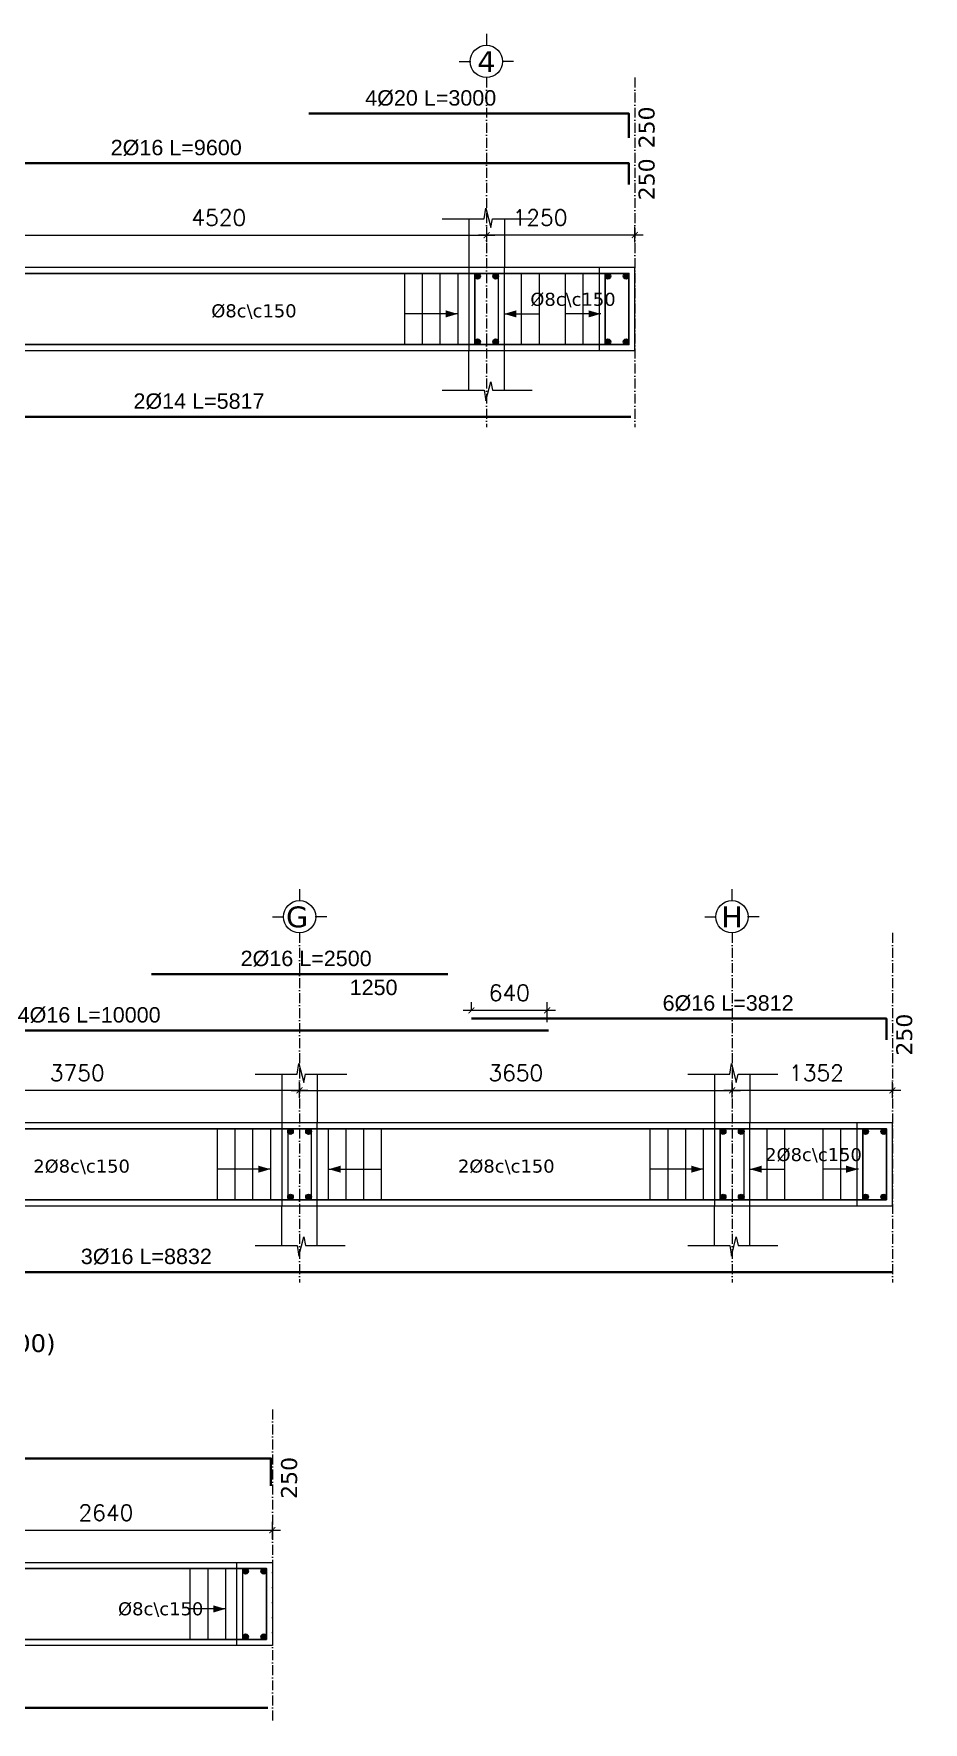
# Model space of a CAD drawing. Header units: inches. Extents: x -26151 to 62940, y -10194 to 246332.
# Drawn here: x 4203 to 4953, y 104973 to 106398 of the extents above; entities that cross this region are included whole.
import ezdxf

# ---------------------------------------------------------------- set-up
doc = ezdxf.new("R2010")
doc.units = ezdxf.units.IN
doc.header["$LTSCALE"] = 0.7
doc.header["$MEASUREMENT"] = 0
doc.linetypes.add('ACAD_ISO10W100', pattern=[18, 12, -3, 0, -3])
doc.layers.get('0').update_dxf_attribs({"lineweight": 13})
doc.layers.get('Defpoints').update_dxf_attribs({"lineweight": 5})
for name, color, linetype, lineweight in [('axis', 254, 'ACAD_ISO10W100', 9), ('BEAM FRAME', 5, 'Continuous', 18), ('COLUMN', 4, 'Continuous', 20), ('elevline', 30, 'Continuous', 20), ('FRAME 070', 5, 'Continuous', 60), ('hatch', 9, 'Continuous', 9), ('renforcment', 141, 'Continuous', 40), ('tex', 3, 'Continuous', 25), ('TEXT', 3, 'Continuous', 25), ('top rein. extension', 50, 'Continuous', 20), ('top renforcment', 7, 'Continuous', 40)]:
    doc.layers.add(name, color=color, linetype=linetype, lineweight=lineweight)
doc.styles.add('100', font='romans.shx', dxfattribs={"height": 13.5})
doc.styles.add('romanc', font='verdana.ttf', dxfattribs={"height": 250})
doc.styles.get("Standard").update_dxf_attribs({"font": 'arial.ttf', "height": 13})
doc.dimstyles.new('100', dxfattribs={"dimtxt": 13.5, "dimasz": 5, "dimexe": 7, "dimexo": 7, "dimgap": 8, "dimtad": 1, "dimdec": 0, "dimlfac": 10, "dimzin": 4, "dimdsep": 46, "dimtxsty": '100', "dimblk": 'ARCHTICK', "dimcen": 0.09, "dimdle": 7, "dimclrd": 1, "dimclre": 8, "dimclrt": 2, "dimadec": 0, "dimazin": 1, "dimtfac": 1, "dimtdec": 0, "dimtix": 1, "dimtofl": 0, "dimtmove": 0, "dimatfit": 3, "dimldrblk": 'ARCHTICK', "dimfxl": 0, "dimtolj": 1, "dimtzin": 0, "dimlwd": -1, "dimlwe": -1, "dimarcsym": 0})
doc.dimstyles.get("Standard").update_dxf_attribs({"dimtxt": 13, "dimasz": 5, "dimexe": 0.18, "dimexo": 0.0625, "dimgap": 6, "dimtad": 1, "dimdec": 0, "dimlfac": 10, "dimzin": 0, "dimdsep": 46, "dimtxsty": 'Standard', "dimblk": 'ARCHTICK', "dimcen": 0.09, "dimse1": 1, "dimse2": 1, "dimclrd": 1, "dimclre": 7, "dimclrt": 3, "dimadec": 0, "dimazin": 0, "dimtfac": 1, "dimtdec": 0, "dimtix": 1, "dimtofl": 0, "dimtmove": 0, "dimatfit": 3, "dimldrblk": 'ARCHTICK', "dimfxl": 0, "dimtolj": 1, "dimtzin": 0, "dimarcsym": 0})

# ---------------------------------------------------------------- blocks, each defined once
blk = doc.blocks.new('_ArchTick')
at = {"color": 0, "linetype": 'ByBlock', "lineweight": 0, "const_width": 0.15}
blk.add_lwpolyline([(-0.5, -0.5), (0.5, 0.5)], dxfattribs=at)
blk = doc.blocks.new('*D1998')
at = {"color": 1, "transparency": 16777216}
blk.add_line((4125.8, 106227.7), (4591.8, 106227.7), dxfattribs=at)
at = {"color": 8, "transparency": 16777216}
for p, q in [((4132.8, 106221.1), (4132.8, 106234.7)), ((4584.8, 106221.7), (4584.8, 106234.7))]:
    blk.add_line(p, q, dxfattribs=at)
at = {"layer": 'Defpoints', "color": 0, "transparency": 16777216}
for p in [(4584.8, 106227.7), (4132.8, 106214.1), (4584.8, 106214.7)]:
    blk.add_point(p, dxfattribs=at)
at = {"color": 1, "transparency": 16777216, "xscale": 5, "yscale": 5, "zscale": 5, "rotation": 180}
blk.add_blockref('_ArchTick', (4132.8, 106227.7), dxfattribs=at)
at = {"color": 1, "transparency": 16777216, "xscale": 5, "yscale": 5, "zscale": 5}
blk.add_blockref('_ArchTick', (4584.8, 106227.7), dxfattribs=at)
at = {"color": 2, "transparency": 16777216, "insert": (4358.8, 106242.4), "char_height": 13.5, "attachment_point": 5, "style": '100'}
blk.add_mtext('\\A1;4520', dxfattribs=at)
blk = doc.blocks.new('*D1999')
at = {"layer": 'Defpoints', "color": 0, "transparency": 16777216}
for p in [(3775.7, 106288.2, -157.8), (3775.7, 106288.2), (4735.8, 106288.2, -218.5)]:
    blk.add_point(p, dxfattribs=at)
at = {"layer": 'TEXT', "color": 3, "transparency": 16777216, "insert": (4322.9, 106301.3), "char_height": 13, "attachment_point": 5}
blk.add_mtext('\\A1;2%%C16 L=9600', dxfattribs=at)
blk = doc.blocks.new('*D2005')
at = {"color": 1, "transparency": 16777216}
blk.add_line((4716.8, 106227.7), (4577.8, 106227.7), dxfattribs=at)
at = {"color": 8, "transparency": 16777216}
for p, q in [((4584.8, 106221.6), (4584.8, 106234.7)), ((4709.8, 106221.4), (4709.8, 106234.7))]:
    blk.add_line(p, q, dxfattribs=at)
at = {"layer": 'Defpoints', "color": 0, "transparency": 16777216}
for p in [(4584.8, 106227.7), (4584.8, 106214.6), (4709.8, 106214.4)]:
    blk.add_point(p, dxfattribs=at)
at = {"color": 1, "transparency": 16777216, "xscale": 5, "yscale": 5, "zscale": 5, "rotation": 180}
blk.add_blockref('_ArchTick', (4584.8, 106227.7), dxfattribs=at)
at = {"color": 1, "transparency": 16777216, "xscale": 5, "yscale": 5, "zscale": 5}
blk.add_blockref('_ArchTick', (4709.8, 106227.7), dxfattribs=at)
at = {"color": 2, "transparency": 16777216, "insert": (4629.8, 106242.4), "char_height": 13.5, "attachment_point": 5, "style": '100'}
blk.add_mtext('\\A1;1250', dxfattribs=at)
blk = doc.blocks.new('*D2007')
at = {"layer": 'Defpoints', "color": 0, "transparency": 16777216}
for p in [(4124.8, 106074.4, -13652.7), (4706.5, 106074.4, -37100.9), (4706.5, 106074.4)]:
    blk.add_point(p, dxfattribs=at)
at = {"layer": 'TEXT', "color": 3, "transparency": 16777216, "insert": (4342.1, 106087.4), "char_height": 13, "attachment_point": 5}
blk.add_mtext('\\A1;2%%C14 L=5817', dxfattribs=at)
blk = doc.blocks.new('*D2008')
at = {"layer": 'Defpoints', "color": 0, "transparency": 16777216}
for p in [(4434.8, 106330.2, -209.5), (4734.8, 106330.2, -218.4), (4734.8, 106330.2)]:
    blk.add_point(p, dxfattribs=at)
at = {"layer": 'TEXT', "color": 3, "transparency": 16777216, "insert": (4537.6, 106343.2), "char_height": 13, "attachment_point": 5}
blk.add_mtext('\\A1;4%%C20 L=3000', dxfattribs=at)
blk = doc.blocks.new('*D2020')
at = {"layer": 'Defpoints', "color": 0, "transparency": 16777216}
for p in [(3636.9, 105556.6, -0.5), (3636.9, 105556.6), (4636.9, 105556.6, -167.8)]:
    blk.add_point(p, dxfattribs=at)
at = {"layer": 'TEXT', "color": 3, "transparency": 16777216, "insert": (4249.4, 105569.6), "char_height": 13, "attachment_point": 5}
blk.add_mtext('\\A1;4%%C16 L=10000', dxfattribs=at)
blk = doc.blocks.new('*D2021')
at = {"color": 1, "transparency": 16777216}
blk.add_line((4419.9, 105506.1), (4798.9, 105506.1), dxfattribs=at)
at = {"color": 8, "transparency": 16777216}
for p, q in [((4426.9, 105499.7), (4426.9, 105513.1)), ((4791.9, 105500.1), (4791.9, 105513.1))]:
    blk.add_line(p, q, dxfattribs=at)
at = {"layer": 'Defpoints', "color": 0, "transparency": 16777216}
for p in [(4791.9, 105506.1), (4426.9, 105492.7), (4791.9, 105493.1)]:
    blk.add_point(p, dxfattribs=at)
at = {"color": 1, "transparency": 16777216, "xscale": 5, "yscale": 5, "zscale": 5, "rotation": 180}
blk.add_blockref('_ArchTick', (4426.9, 105506.1), dxfattribs=at)
at = {"color": 1, "transparency": 16777216, "xscale": 5, "yscale": 5, "zscale": 5}
blk.add_blockref('_ArchTick', (4791.9, 105506.1), dxfattribs=at)
at = {"color": 2, "transparency": 16777216, "insert": (4609.4, 105520.8), "char_height": 13.5, "attachment_point": 5, "style": '100'}
blk.add_mtext('\\A1;3650', dxfattribs=at)
blk = doc.blocks.new('*D2022')
at = {"layer": 'Defpoints', "color": 0, "transparency": 16777216}
for p in [(4571.9, 105566.6, -157.8), (4571.9, 105566.6), (4953.1, 105566.6, -218.5)]:
    blk.add_point(p, dxfattribs=at)
at = {"layer": 'TEXT', "color": 3, "transparency": 16777216, "insert": (4788.5, 105579.6), "char_height": 13, "attachment_point": 5}
blk.add_mtext('\\A1;6%%C16 L=3812', dxfattribs=at)
blk = doc.blocks.new('*D2175')
at = {"color": 1, "transparency": 16777216}
blk.add_line((4642.9, 105573.6), (4564.9, 105573.6), dxfattribs=at)
at = {"color": 8, "transparency": 16777216}
for p, q in [((4571.9, 105573.6), (4571.9, 105580.6)), ((4635.9, 105563.6), (4635.9, 105580.6))]:
    blk.add_line(p, q, dxfattribs=at)
at = {"layer": 'Defpoints', "color": 0, "transparency": 16777216}
for p in [(4571.9, 105573.6), (4571.9, 105566.6), (4635.9, 105556.6)]:
    blk.add_point(p, dxfattribs=at)
at = {"color": 1, "transparency": 16777216, "xscale": 5, "yscale": 5, "zscale": 5, "rotation": 180}
blk.add_blockref('_ArchTick', (4571.9, 105573.6), dxfattribs=at)
at = {"color": 1, "transparency": 16777216, "xscale": 5, "yscale": 5, "zscale": 5}
blk.add_blockref('_ArchTick', (4635.9, 105573.6), dxfattribs=at)
at = {"color": 2, "transparency": 16777216, "insert": (4603.9, 105588.4), "char_height": 13.5, "attachment_point": 5, "style": '100'}
blk.add_mtext('\\A1;640', dxfattribs=at)
blk = doc.blocks.new('*D2026')
at = {"color": 1, "transparency": 16777216}
blk.add_line((4934.1, 105506.1), (4784.9, 105506.1), dxfattribs=at)
at = {"color": 8, "transparency": 16777216}
for p, q in [((4791.9, 105500), (4791.9, 105513.1)), ((4927.1, 105499.7), (4927.1, 105513.1))]:
    blk.add_line(p, q, dxfattribs=at)
at = {"layer": 'Defpoints', "color": 0, "transparency": 16777216}
for p in [(4791.9, 105506.1), (4791.9, 105493), (4927.1, 105492.7)]:
    blk.add_point(p, dxfattribs=at)
at = {"color": 1, "transparency": 16777216, "xscale": 5, "yscale": 5, "zscale": 5, "rotation": 180}
blk.add_blockref('_ArchTick', (4791.9, 105506.1), dxfattribs=at)
at = {"color": 1, "transparency": 16777216, "xscale": 5, "yscale": 5, "zscale": 5}
blk.add_blockref('_ArchTick', (4927.1, 105506.1), dxfattribs=at)
at = {"color": 2, "transparency": 16777216, "insert": (4863, 105520.8), "char_height": 13.5, "attachment_point": 5, "style": '100'}
blk.add_mtext('\\A1;1352', dxfattribs=at)
blk = doc.blocks.new('*D2027')
at = {"layer": 'Defpoints', "color": 0, "transparency": 16777216}
for p in [(4043.9, 105352.8, -13652.7), (4927.1, 105352.8, -37100.9), (4927.1, 105352.8)]:
    blk.add_point(p, dxfattribs=at)
at = {"layer": 'TEXT', "color": 3, "transparency": 16777216, "insert": (4297.7, 105365.8), "char_height": 13, "attachment_point": 5}
blk.add_mtext('\\A1;3%%C16 L=8832', dxfattribs=at)
blk = doc.blocks.new('*D2028')
at = {"color": 1, "transparency": 16777216}
blk.add_line((4433.9, 105506.1), (4044.9, 105506.1), dxfattribs=at)
at = {"color": 8, "transparency": 16777216}
for p, q in [((4051.9, 105498.5), (4051.9, 105513.1)), ((4426.9, 105499.7), (4426.9, 105513.1))]:
    blk.add_line(p, q, dxfattribs=at)
at = {"layer": 'Defpoints', "color": 0, "transparency": 16777216}
for p in [(4051.9, 105506.1), (4051.9, 105491.5), (4426.9, 105492.7)]:
    blk.add_point(p, dxfattribs=at)
at = {"color": 1, "transparency": 16777216, "xscale": 5, "yscale": 5, "zscale": 5, "rotation": 180}
blk.add_blockref('_ArchTick', (4051.9, 105506.1), dxfattribs=at)
at = {"color": 1, "transparency": 16777216, "xscale": 5, "yscale": 5, "zscale": 5}
blk.add_blockref('_ArchTick', (4426.9, 105506.1), dxfattribs=at)
at = {"color": 2, "transparency": 16777216, "insert": (4239.4, 105520.8), "char_height": 13.5, "attachment_point": 5, "style": '100'}
blk.add_mtext('\\A1;3750', dxfattribs=at)
blk = doc.blocks.new('*D2054')
at = {"layer": 'Defpoints', "color": 0, "transparency": 16777216}
for p in [(4301.9, 105604.2, -203.1), (4301.9, 105604.2), (4551.9, 105604.2, -189.9)]:
    blk.add_point(p, dxfattribs=at)
at = {"layer": 'TEXT', "color": 3, "transparency": 16777216, "insert": (4432.5, 105617.2), "char_height": 13, "attachment_point": 5}
blk.add_mtext('\\A1;2%%C16 L=2500', dxfattribs=at)
blk = doc.blocks.new('*D2055')
at = {"layer": 'Defpoints', "color": 0, "transparency": 16777216}
for p in [(4426.9, 105602.6), (4551.9, 105602.6), (4551.9, 105580.2)]:
    blk.add_point(p, dxfattribs=at)
at = {"layer": 'TEXT', "color": 3, "transparency": 16777216, "insert": (4489.4, 105592.9), "char_height": 13, "attachment_point": 5}
blk.add_mtext('\\A1;1250', dxfattribs=at)
blk = doc.blocks.new('*D2124')
at = {"layer": 'Defpoints', "color": 0, "transparency": 16777216}
for p in [(3847, 104985.1, -37318.8), (3847, 104985.1), (4400, 104985.1, -13652.7)]:
    blk.add_point(p, dxfattribs=at)
at = {"layer": 'TEXT', "color": 3, "transparency": 16777216, "insert": (4025.8, 104998.1), "char_height": 13, "attachment_point": 5}
blk.add_mtext('\\A1;2%%C16 L=5530', dxfattribs=at)
blk = doc.blocks.new('*D2125')
at = {"layer": 'Defpoints', "color": 0, "transparency": 16777216}
for p in [(3821.6, 105195.6, -440.4), (4429.6, 105195.6, 264.3), (4429.6, 105195.6)]:
    blk.add_point(p, dxfattribs=at)
at = {"layer": 'TEXT', "color": 3, "transparency": 16777216, "insert": (4035.6, 105208.6), "char_height": 13, "attachment_point": 5}
blk.add_mtext('\\A1;2%%C16 L=6080', dxfattribs=at)
blk = doc.blocks.new('*D2126')
at = {"color": 1, "transparency": 16777216}
blk.add_line((4133, 105135.1), (4411, 105135.1), dxfattribs=at)
at = {"color": 8, "transparency": 16777216}
for p, q in [((4140, 105098.5), (4140, 105142.1)), ((4404, 105127.4), (4404, 105142.1))]:
    blk.add_line(p, q, dxfattribs=at)
at = {"layer": 'Defpoints', "color": 0, "transparency": 16777216}
for p in [(4404, 105135.1), (4404, 105120.4), (4140, 105091.5)]:
    blk.add_point(p, dxfattribs=at)
at = {"color": 1, "transparency": 16777216, "xscale": 5, "yscale": 5, "zscale": 5, "rotation": 180}
blk.add_blockref('_ArchTick', (4140, 105135.1), dxfattribs=at)
at = {"color": 1, "transparency": 16777216, "xscale": 5, "yscale": 5, "zscale": 5}
blk.add_blockref('_ArchTick', (4404, 105135.1), dxfattribs=at)
at = {"color": 2, "transparency": 16777216, "insert": (4263.6, 105149.8), "char_height": 13.5, "attachment_point": 5, "style": '100'}
blk.add_mtext('\\A1;2640', dxfattribs=at)

msp = doc.modelspace()

# ---------------------------------------------------------------- hatches: boundary and pattern name
at = {"layer": 'elevline'}
for points in [[(4579.52, 106193, 1), (4574.76, 106193, 1)], [(4590, 106193, -1), (4594.76, 106193, -1)], [(4689.52, 106193, 1), (4684.76, 106193, 1)], [(4700, 106193, -1), (4704.76, 106193, -1)], [(4579.52, 106137.75, -1), (4574.76, 106137.75, -1)], [(4590, 106137.75, 1), (4594.76, 106137.75, 1)], [(4689.52, 106137.75, -1), (4684.76, 106137.75, -1)], [(4700, 106137.75, 1), (4704.76, 106137.75, 1)], [(4421.69, 105471.39, 1), (4416.93, 105471.39, 1)], [(4432.18, 105471.39, -1), (4436.93, 105471.39, -1)], [(4786.69, 105471.39, 1), (4781.93, 105471.39, 1)], [(4797.18, 105471.39, -1), (4801.93, 105471.39, -1)], [(4906.86, 105471.39, 1), (4902.11, 105471.39, 1)], [(4917.35, 105471.39, -1), (4922.11, 105471.39, -1)], [(4421.69, 105416.15, -1), (4416.93, 105416.15, -1)], [(4432.18, 105416.15, 1), (4436.93, 105416.15, 1)], [(4786.69, 105416.15, -1), (4781.93, 105416.15, -1)], [(4797.18, 105416.15, 1), (4801.93, 105416.15, 1)], [(4906.86, 105416.15, -1), (4902.11, 105416.15, -1)], [(4917.35, 105416.15, 1), (4922.11, 105416.15, 1)], [(4383.8, 105100.38, 1), (4379.05, 105100.38, 1)], [(4394.29, 105100.38, -1), (4399.05, 105100.38, -1)], [(4383.8, 105045.14, -1), (4379.05, 105045.14, -1)], [(4394.29, 105045.14, 1), (4399.05, 105045.14, 1)]]:
    msp.add_hatch(color=256, dxfattribs=at).paths.add_polyline_path(points)

# ---------------------------------------------------------------- linework, layer by layer
at = {"layer": 'axis'}
for p, q in [((4584.76, 106360.57), (4584.76, 106065.64)), ((4709.76, 106360.57), (4709.76, 106065.64)), ((4426.93, 105638.96), (4426.93, 105344.03)), ((4791.93, 105638.96), (4791.93, 105344.03)), ((4927.11, 105638.96), (4927.11, 105344.03)), ((4404.05, 105236.96), (4404.05, 104973.02))]:
    msp.add_line(p, q, dxfattribs=at)
at = {"layer": 'BEAM FRAME', "elevation": 217.91}
for points in [[(2835.76, 106130.37), (4709.76, 106130.37), (4709.76, 106200.37), (2835.76, 106200.37)], [(3661.93, 105408.77), (4927.11, 105408.77), (4927.11, 105478.77), (3661.93, 105478.77)], [(4404.05, 105037.76), (3840.05, 105037.76), (3840.05, 105107.76), (4404.05, 105107.76)]]:
    msp.add_lwpolyline(points, close=True, dxfattribs=at)
at = {"layer": 'COLUMN', "lineweight": 20}
for p, q in [((4569.76, 106241.3, 217.91), (4569.76, 106200.37, 217.91)), ((4599.76, 106241.3, 217.91), (4599.76, 106200.37, 217.91)), ((4569.76, 106096.95, 217.91), (4569.76, 106130.37, 217.91)), ((4599.76, 106096.95, 217.91), (4599.76, 106130.37, 217.91)), ((4411.93, 105519.7, 217.91), (4411.93, 105478.77, 217.91)), ((4441.93, 105519.7, 217.91), (4441.93, 105478.77, 217.91)), ((4776.93, 105519.7, 217.91), (4776.93, 105478.77, 217.91)), ((4806.93, 105519.7, 217.91), (4806.93, 105478.77, 217.91)), ((4411.93, 105375.35, 217.91), (4411.93, 105408.77, 217.91)), ((4441.93, 105375.35, 217.91), (4441.93, 105408.77, 217.91)), ((4776.93, 105375.35, 217.91), (4776.93, 105408.77, 217.91)), ((4806.93, 105375.35, 217.91), (4806.93, 105408.77, 217.91))]:
    msp.add_line(p, q, dxfattribs=at)
at = {"layer": 'elevline'}
for p, q in [((4515.69, 106135.37), (4515.69, 106195.37)), ((4530.69, 106135.37), (4530.69, 106195.37)), ((4545.69, 106135.37), (4545.69, 106195.37)), ((4560.65, 106135.37), (4560.65, 106195.37)), ((4574.72, 106135.37), (4574.72, 106195.37)), ((4614.25, 106135.37), (4614.25, 106195.37)), ((4629.25, 106135.37), (4629.25, 106195.37)), ((4651.26, 106135.37), (4651.26, 106195.37)), ((4666.26, 106135.37), (4666.26, 106195.37)), ((4684.72, 106135.37), (4684.72, 106195.37)), ((4357.66, 105413.77), (4357.66, 105473.77)), ((4372.66, 105413.77), (4372.66, 105473.77)), ((4387.66, 105413.77), (4387.66, 105473.77)), ((4402.62, 105413.77), (4402.62, 105473.77)), ((4451.25, 105413.77), (4451.25, 105473.77)), ((4466.2, 105413.77), (4466.2, 105473.77)), ((4481.2, 105413.77), (4481.2, 105473.77)), ((4496.2, 105413.77), (4496.2, 105473.77)), ((4722.86, 105413.77), (4722.86, 105473.77)), ((4737.86, 105413.77), (4737.86, 105473.77)), ((4752.86, 105413.77), (4752.86, 105473.77)), ((4767.82, 105413.77), (4767.82, 105473.77)), ((4781.89, 105413.77), (4781.89, 105473.77)), ((4821.43, 105413.77), (4821.43, 105473.77)), ((4836.43, 105413.77), (4836.43, 105473.77)), ((4868.61, 105413.77), (4868.61, 105473.77)), ((4883.61, 105413.77), (4883.61, 105473.77)), ((4902.07, 105413.77), (4902.07, 105473.77)), ((4334.78, 105042.76), (4334.78, 105102.76)), ((4349.78, 105042.76), (4349.78, 105102.76)), ((4364.74, 105042.76), (4364.74, 105102.76))]:
    msp.add_line(p, q, dxfattribs=at)
for centre in [(4577.14, 106193), (4592.38, 106193), (4687.14, 106193), (4702.38, 106193), (4577.14, 106137.75), (4592.38, 106137.75), (4687.14, 106137.75), (4702.38, 106137.75), (4419.31, 105471.39), (4434.56, 105471.39), (4784.31, 105471.39), (4799.56, 105471.39), (4904.49, 105471.39), (4919.73, 105471.39), (4419.31, 105416.15), (4434.56, 105416.15), (4784.31, 105416.15), (4799.56, 105416.15), (4904.49, 105416.15), (4919.73, 105416.15), (4381.43, 105100.38), (4396.67, 105100.38), (4381.43, 105045.14), (4396.67, 105045.14)]:
    msp.add_circle(centre, 2.38, dxfattribs=at)
at = {"layer": 'FRAME 070', "lineweight": 20}
for p, q in [((4547.37, 106241.3, 217.91), (4582.73, 106241.3, 217.91)), ((4582.73, 106241.3, 217.91), (4584.08, 106250.3, 217.91)), ((4584.08, 106250.3, 217.91), (4588.26, 106234.23, 217.91)), ((4588.26, 106234.23, 217.91), (4589.77, 106241.3, 217.91)), ((4589.77, 106241.3, 217.91), (4623.16, 106241.3, 217.91)), ((4584.08, 106087.95, 217.91), (4588.26, 106104.02, 217.91)), ((4588.26, 106104.02, 217.91), (4589.77, 106096.95, 217.91)), ((4547.37, 106096.95, 217.91), (4582.73, 106096.95, 217.91)), ((4582.73, 106096.95, 217.91), (4584.08, 106087.95, 217.91)), ((4589.77, 106096.95, 217.91), (4623.16, 106096.95, 217.91)), ((4424.9, 105519.7, 217.91), (4426.25, 105528.7, 217.91)), ((4426.25, 105528.7, 217.91), (4430.43, 105512.62, 217.91)), ((4789.9, 105519.7, 217.91), (4791.25, 105528.7, 217.91)), ((4791.25, 105528.7, 217.91), (4795.43, 105512.62, 217.91)), ((4389.54, 105519.7, 217.91), (4424.9, 105519.7, 217.91)), ((4430.43, 105512.62, 217.91), (4431.94, 105519.7, 217.91)), ((4431.46, 105519.7, 217.91), (4466.82, 105519.7, 217.91)), ((4754.54, 105519.7, 217.91), (4789.9, 105519.7, 217.91)), ((4795.43, 105512.62, 217.91), (4796.94, 105519.7, 217.91)), ((4796.94, 105519.7, 217.91), (4830.33, 105519.7, 217.91)), ((4389.54, 105375.35, 217.91), (4424.9, 105375.35, 217.91)), ((4424.9, 105375.35, 217.91), (4426.25, 105366.35, 217.91)), ((4426.25, 105366.35, 217.91), (4430.43, 105382.42, 217.91)), ((4430.43, 105382.42, 217.91), (4431.94, 105375.35, 217.91)), ((4431.94, 105375.35, 217.91), (4465.33, 105375.35, 217.91)), ((4754.54, 105375.35, 217.91), (4789.9, 105375.35, 217.91)), ((4789.9, 105375.35, 217.91), (4791.25, 105366.35, 217.91)), ((4791.25, 105366.35, 217.91), (4795.43, 105382.42, 217.91)), ((4795.43, 105382.42, 217.91), (4796.94, 105375.35, 217.91)), ((4796.94, 105375.35, 217.91), (4830.33, 105375.35, 217.91))]:
    msp.add_line(p, q, dxfattribs=at)
at = {"layer": 'FRAME 070', "lineweight": 15}
for points in [[(4569.76, 106130.37), (4599.76, 106130.37), (4599.76, 106200.37), (4569.76, 106200.37)], [(4679.76, 106130.37), (4709.76, 106130.37), (4709.76, 106200.37), (4679.76, 106200.37)], [(4411.93, 105408.77), (4441.93, 105408.77), (4441.93, 105478.77), (4411.93, 105478.77)], [(4776.93, 105408.77), (4806.93, 105408.77), (4806.93, 105478.77), (4776.93, 105478.77)], [(4897.11, 105408.77), (4927.11, 105408.77), (4927.11, 105478.77), (4897.11, 105478.77)], [(4404.05, 105037.76), (4374.05, 105037.76), (4374.05, 105107.76), (4404.05, 105107.76)]]:
    msp.add_lwpolyline(points, close=True, dxfattribs=at)
at = {"layer": 'hatch'}
for p, q in [((4584.56, 106397.54), (4584.56, 106387.81)), ((4561.64, 106374.06), (4571.37, 106374.06)), ((4607.48, 106374.06), (4597.75, 106374.06)), ((4426.93, 105675.94), (4426.93, 105666.2)), ((4791.73, 105675.94), (4791.73, 105666.2)), ((4404.01, 105652.46), (4413.74, 105652.46)), ((4449.86, 105652.46), (4440.12, 105652.46)), ((4768.81, 105652.46), (4778.54, 105652.46)), ((4814.66, 105652.46), (4804.92, 105652.46))]:
    msp.add_line(p, q, dxfattribs=at)
for centre in [(4584.56, 106374.19), (4426.93, 105652.58), (4791.73, 105652.58)]:
    msp.add_circle(centre, 13.62, dxfattribs=at)
at = {"layer": 'renforcment', "lineweight": -2, "elevation": 217.91}
for points in [[(2840.76, 106135.37), (4704.76, 106135.37), (4704.76, 106195.37), (2840.76, 106195.37)], [(3666.93, 105413.77), (4922.11, 105413.77), (4922.11, 105473.77), (3666.93, 105473.77)], [(4399.05, 105042.76), (3845.05, 105042.76), (3845.05, 105102.76), (4399.05, 105102.76)]]:
    msp.add_lwpolyline(points, close=True, dxfattribs=at)
at = {"layer": 'top rein. extension'}
for p, q in [((4560.65, 106161.21), (4515.69, 106161.21)), ((4599.29, 106161.21), (4629.25, 106161.21)), ((4681.22, 106161.21), (4651.26, 106161.21)), ((4402.62, 105439.61), (4357.66, 105439.61)), ((4451.25, 105439.61), (4496.2, 105439.61)), ((4767.82, 105439.61), (4722.86, 105439.61)), ((4806.47, 105439.61), (4836.43, 105439.61)), ((4898.57, 105439.61), (4868.61, 105439.61)), ((4364.74, 105068.6), (4334.78, 105068.6))]:
    msp.add_line(p, q, dxfattribs=at)
for points in [[(4550.17, 106164.21), (4560.3, 106161.21), (4550.17, 106158.21)], [(4609.77, 106164.21), (4599.64, 106161.21), (4609.77, 106158.21)], [(4670.75, 106164.21), (4680.87, 106161.21), (4670.75, 106158.21)], [(4392.15, 105442.61), (4402.27, 105439.61), (4392.15, 105436.61)], [(4461.72, 105442.61), (4451.59, 105439.61), (4461.72, 105436.61)], [(4757.35, 105442.61), (4767.47, 105439.61), (4757.35, 105436.61)], [(4816.94, 105442.61), (4806.82, 105439.61), (4816.94, 105436.61)], [(4888.09, 105442.61), (4898.22, 105439.61), (4888.09, 105436.61)], [(4354.26, 105071.6), (4364.39, 105068.6), (4354.26, 105065.6)]]:
    msp.add_solid(points, dxfattribs=at)
at = {"layer": 'top renforcment'}
for p, q in [((4706.46, 106074.38), (4124.76, 106074.38)), ((4927.11, 105352.78), (4043.93, 105352.78)), ((3847.05, 104985.1, -217.91), (4400.05, 104985.1))]:
    msp.add_line(p, q, dxfattribs=at)
for points in [[(4704.76, 106309.88), (4704.76, 106330.16), (4434.76, 106330.16)], [(3775.73, 106288.25), (4704.76, 106288.25), (4704.76, 106270.36)], [(4301.93, 105604.21), (4551.93, 105604.21)], [(4571.91, 105566.65), (4922.11, 105566.65), (4922.11, 105548.76)], [(3666.93, 105536.37), (3666.93, 105556.65), (4636.91, 105556.65)], [(4402.75, 105172.36), (4402.75, 105195.63), (3845.05, 105195.63), (3845.05, 105177.74)]]:
    msp.add_lwpolyline(points, dxfattribs=at)
at = {"layer": 'top renforcment', "lineweight": 15}
for points in [[(4574.76, 106135.37), (4594.76, 106135.37), (4594.76, 106195.37), (4574.76, 106195.37)], [(4684.76, 106135.37), (4704.76, 106135.37), (4704.76, 106195.37), (4684.76, 106195.37)], [(4416.93, 105413.77), (4436.93, 105413.77), (4436.93, 105473.77), (4416.93, 105473.77)], [(4781.93, 105413.77), (4801.93, 105413.77), (4801.93, 105473.77), (4781.93, 105473.77)], [(4902.11, 105413.77), (4922.11, 105413.77), (4922.11, 105473.77), (4902.11, 105473.77)], [(4399.05, 105042.76), (4379.05, 105042.76), (4379.05, 105102.76), (4399.05, 105102.76)]]:
    msp.add_lwpolyline(points, close=True, dxfattribs=at)

# ---------------------------------------------------------------- texts
at = {"layer": 'tex', "style": 'romanc'}
for s, p in [('%%C8c\\c150', (4352.48, 106158.3, -33436.19)), ('%%C8c\\c150', (4621.65, 106168.03, -33436.19)), ('2%%C8c\\c150', (4819.76, 105446.42, -33436.19)), ('2%%C8c\\c150', (4202.28, 105436.7, -33436.19)), ('2%%C8c\\c150', (4560.56, 105436.7, -33436.19)), ('%%C8c\\c150', (4273.8, 105063.23, -33436.19))]:
    msp.add_text(s, height=11, dxfattribs=at).set_placement(p)
at = {"layer": 'TEXT', "style": 'romanc'}
for s, height, p in [('4', 17.6, (4576.96, 106365.26)), ('G', 17.6, (4415.53, 105643.66)), ('H', 17.6, (4782.71, 105643.66)), ("GF.BEAM 21 ON AXIS 4' (400*300)", 15, (3866.46, 105285.35))]:
    msp.add_text(s, height=height, dxfattribs=at).set_placement(p)
for p in [(4726.44, 106300.83, -73175.05), (4726.44, 106257.07, -73175.05), (4943.78, 105535.47, -73175.05), (4424.83, 105161.48, -72739.24)]:
    msp.add_text('250', height=13.5, rotation=90, dxfattribs=at).set_placement(p)

# ---------------------------------------------------------------- dimensions: what is measured, and where the dimension line sits
for base, p1, p2, picture, middle in [((4584.76, 106227.67), (4132.76, 106214.08), (4584.76, 106214.68), '*D1998', (4358.76, 106227.67)), ((4791.93, 105506.07), (4426.93, 105492.72), (4791.93, 105493.07), '*D2021', (4609.43, 105506.07)), ((4404.05, 105135.05), (4140.05, 105091.5), (4404.05, 105120.35), '*D2126', (4263.59, 105135.05))]:
    dim = msp.add_linear_dim(base=base, p1=p1, p2=p2, dimstyle='100')
    dim.commit()
    dim.dimension.update_dxf_attribs({"geometry": picture, "text_midpoint": middle, "dimtype": 160})
for base, p1, p2, picture, middle in [((4584.76, 106227.67), (4709.76, 106214.35), (4584.76, 106214.56), '*D2005', (4629.76, 106227.67)), ((4051.93, 105506.07), (4426.93, 105492.72), (4051.93, 105491.5), '*D2028', (4239.43, 105506.07)), ((4791.93, 105506.07), (4927.11, 105492.75), (4791.93, 105492.96), '*D2026', (4863.02, 105506.07))]:
    dim = msp.add_linear_dim(base=base, p1=p1, p2=p2, angle=180, dimstyle='100')
    dim.commit()
    dim.dimension.update_dxf_attribs({"geometry": picture, "text_midpoint": middle, "dimtype": 160})
dim = msp.add_linear_dim(base=(4571.91, 105573.65), p1=(4635.91, 105556.65), p2=(4571.91, 105566.65), dimstyle='100')
dim.commit()
dim.dimension.update_dxf_attribs({"geometry": '*D2175', "text_midpoint": (4603.91, 105588.4)})
at = {"layer": 'TEXT'}
for base, p1, p2, angle, text, picture, middle in [((4734.76, 106330.16), (4434.76, 106330.16, -209.54), (4734.76, 106330.16, -218.39), 0, '4%%C20 L=<>', '*D2008', (4537.62, 106330.16)), ((3775.73, 106288.25), (4735.76, 106288.25, -218.54), (3775.73, 106288.25, -157.78), 180, '2%%C16 L=<>', '*D1999', (4322.87, 106288.25)), ((4706.46, 106074.38, 12366.96), (4124.76, 106074.38, -1285.72), (4706.46, 106074.38, -24733.92), 0, '2%%C14 L=<>', '*D2007', (4342.06, 106074.38, 12366.96)), ((4301.93, 105604.21), (4551.93, 105604.21, -189.88), (4301.93, 105604.21, -203.15), 180, '2%%C16 L=<>', '*D2054', (4432.5, 105604.21)), ((3636.93, 105556.65), (4636.91, 105556.65, -167.76), (3636.93, 105556.65, -0.48), 180, '4%%C16 L=<>', '*D2020', (4249.41, 105556.65)), ((4571.91, 105566.65), (4953.11, 105566.65, -218.54), (4571.91, 105566.65, -157.78), 180, '6%%C16 L=<>', '*D2022', (4788.52, 105566.65)), ((4927.11, 105352.78, 12366.96), (4043.93, 105352.78, -1285.72), (4927.11, 105352.78, -24733.92), 0, '3%%C16 L=<>', '*D2027', (4297.7, 105352.78, 12366.96)), ((4429.65, 105195.63), (3821.65, 105195.63, -440.37), (4429.65, 105195.63, 264.29), 0, '2%%C16 L=<>', '*D2125', (4035.59, 105195.63)), ((3847.05, 104985.1, 12366.96), (4400.05, 104985.1, -1285.72), (3847.05, 104985.1, -24951.83), 180, '2%%C16 L=<>', '*D2124', (4025.8, 104985.1, 12366.96))]:
    dim = msp.add_linear_dim(base=base, p1=p1, p2=p2, angle=angle, text=text, dimstyle='Standard', override={"dimsd1": 1, "dimsd2": 1, "dimfxl": 0.1, "dimfxlon": 1}, dxfattribs=at)
    dim.commit()
    dim.dimension.update_dxf_attribs({"geometry": picture, "text_midpoint": middle, "dimtype": 161})
dim = msp.add_linear_dim(base=(4551.93, 105580.25), p1=(4426.93, 105602.64), p2=(4551.93, 105602.64), dimstyle='Standard', override={"dimsd1": 1, "dimsd2": 1, "dimfxl": 0.1, "dimfxlon": 1}, dxfattribs=at)
dim.commit()
dim.dimension.update_dxf_attribs({"geometry": '*D2055', "text_midpoint": (4489.43, 105592.88)})

doc.saveas('drawing.dxf')
